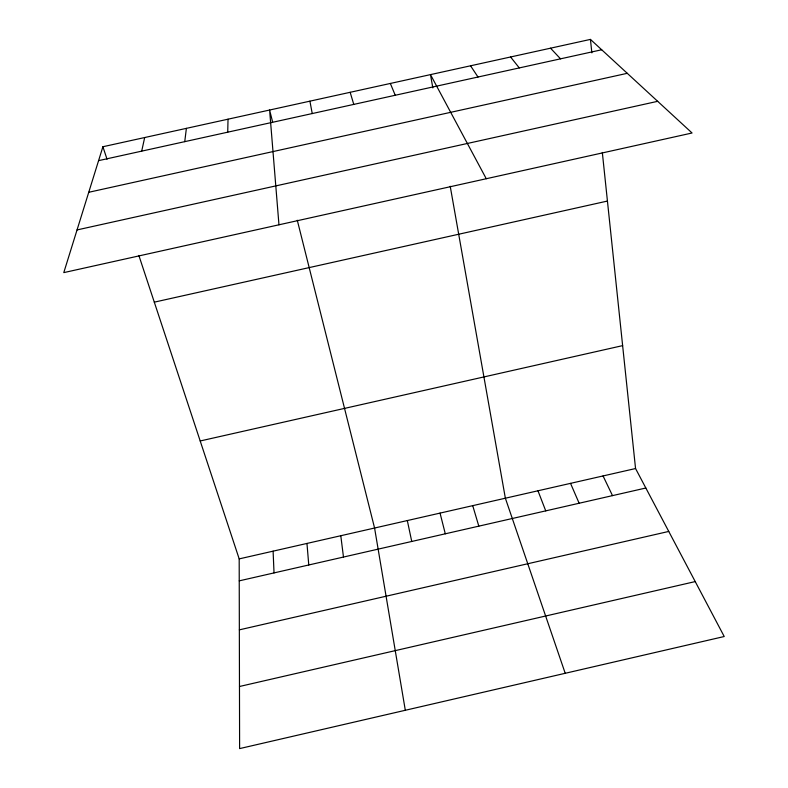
<?xml version="1.0" encoding="UTF-8"?>
<svg xmlns="http://www.w3.org/2000/svg" width="788" height="788" viewBox="0 0 788 788"><rect width="100%" height="100%" fill="white"/><g stroke="black" fill="none" stroke-linecap="round" stroke-linejoin="round"><path stroke-width="1.18" d="M227.722 132.187L228.028 119.195M184.747 141.653L186.382 128.365M141.692 151.148L144.677 137.545M102.903 146.735L63.779 272.618L692.071 132.995L590.439 39.4L102.903 146.735L107.04 159.235M239.473 686.496L695.223 581.583M239.237 580.855L645.825 488.018M239.345 629.858L668.746 531.437M239.188 558.889L635.552 468.535L724.221 636.517L239.611 748.6L239.188 558.889L138.855 255.44M200.201 440.975L622.628 345.627M154.3 302.159L607.43 201.058M77.047 229.929L657.665 101.317M98.579 160.644L601.697 49.762M88.748 192.282L627.268 73.314M550.536 48.186L560.524 58.834M510.575 56.982L519.292 67.926M470.554 65.798L478.001 77.027M486.265 178.728L430.484 74.614L432.829 87.901M603.056 475.942L612.503 495.622M570.532 483.359L579.141 503.246M390.346 83.449L395.241 95.269M537.968 490.786L545.739 510.87M565.213 673.297L505.364 498.213L450.214 186.254M350.158 92.304L353.773 104.4M472.721 505.65L478.818 526.148M440.049 513.106L445.299 533.801M272.599 121.963L269.604 110.034L278.962 224.797M297.283 220.236L374.576 528.029L405.308 710.274M407.327 520.563L411.74 541.464M309.911 101.16L312.235 113.561M340.79 535.732L343.479 557.047M590.439 39.4L591.857 52.855M602.327 152.458L635.552 468.535M306.965 543.434L308.768 564.976M273.101 551.157L274.027 572.906"/></g></svg>
